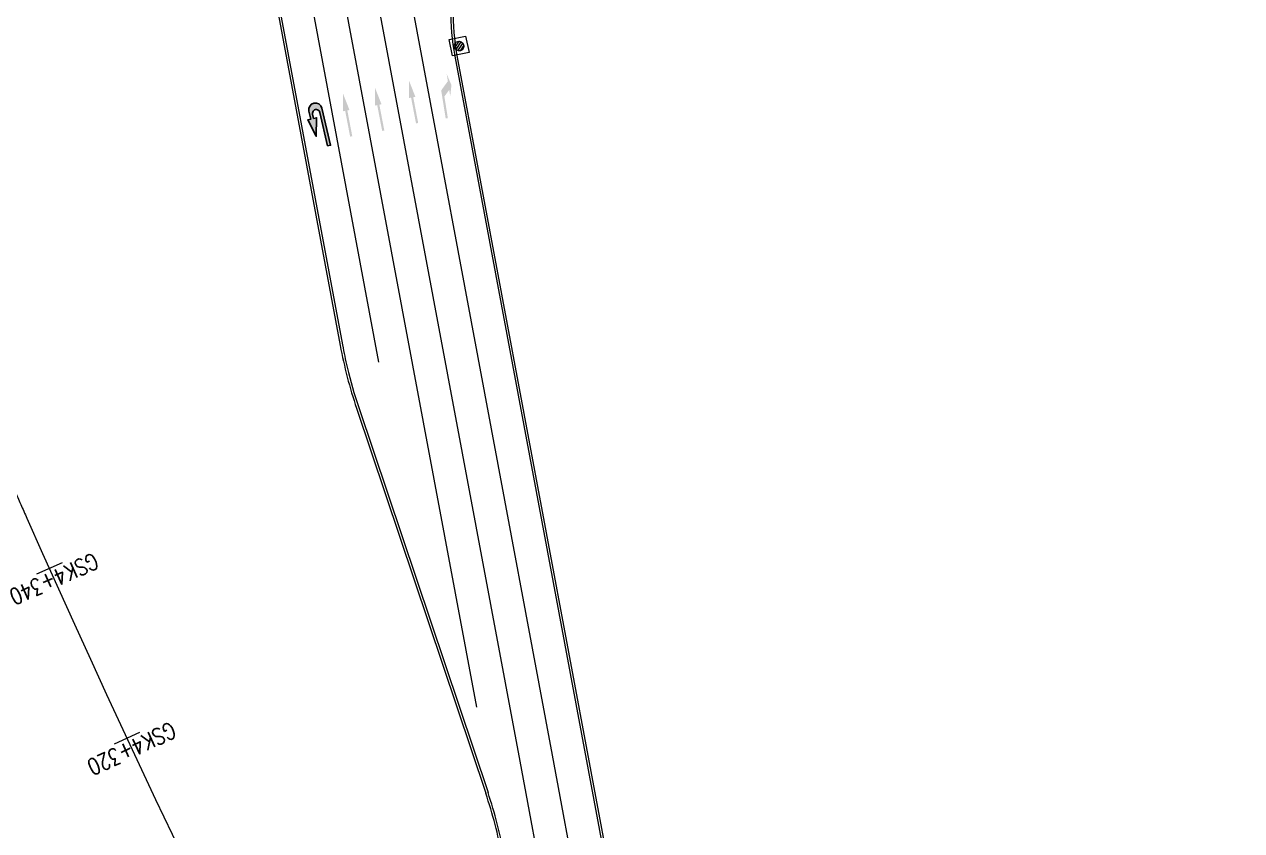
# Model space of a CAD drawing. Header units: millimetres. Extents: x 523446 to 528898, y 388189 to 392165.
# Drawn here: x 523949.3 to 524079.7, y 391115.4 to 391201.8 of the extents above; entities that cross this region are included whole.
import ezdxf
from ezdxf.enums import TextEntityAlignment as Align

# ---------------------------------------------------------------- set-up
doc = ezdxf.new("R2010")
doc.units = ezdxf.units.MM
doc.linetypes.add('ACAD_ISO04W100', pattern=[30, 24, -3, 0, -3])
doc.linetypes.add('白色虚线3米', pattern=[6, 3, -3])
for name, color, linetype, lineweight in [('0-现状交通设施2018', 7, 'Continuous', 0), ('0-现状信号灯', 7, 'Continuous', 40), ('000-scy-车道标线(实)', 7, 'Continuous', 40)]:
    doc.layers.add(name, color=color, linetype=linetype, lineweight=lineweight)
for name, color, linetype in [('000-scy-箭头', 7, 'Continuous'), ('000-scy-道路标线', 122, '白色虚线3米'), ('GSS-标注路线桩号', 7, 'Continuous'), ('MEDS道路平面中线-GSS', 7, 'Continuous'), ('侧分带与渠化岛', 3, 'Continuous'), ('车行道边线', 5, 'ACAD_ISO04W100')]:
    doc.layers.add(name, color=color, linetype=linetype)
doc.styles.add('MEDS', font='TXT_S.SHX', dxfattribs={"width": 0.75, "bigfont": 'hztxt.shx'})

# ---------------------------------------------------------------- blocks, each defined once
blk = doc.blocks.new('导（掉头）')
h = blk.add_hatch(color=4)
edge = h.paths.add_edge_path()
edge.add_line((50.00000000000045, -600.0000000000036), (50.00000000000045, -140.0000000000036))
edge.add_arc((4.547473508864641e-13, -140.0000000000036), 50, 0, 180)
edge.add_line((-49.99999999999955, -140.0000000000036), (-49.99999999999955, -200.0000000000036))
edge.add_line((-49.99999999999955, -200.0000000000036), (-9.999999999999545, -200.0000000000036))
edge.add_line((-9.999999999999545, -200.0000000000036), (-69.99999999999955, -440.0000000000036))
edge.add_line((-69.99999999999955, -440.0000000000036), (-129.9999999999995, -200.0000000000036))
edge.add_line((-129.9999999999995, -200.0000000000036), (-89.99999999999955, -200.0000000000036))
edge.add_line((-89.99999999999955, -200.0000000000036), (-89.99999999999955, -90.00000000000364))
edge.add_arc((4.547473508864641e-13, -90.00000000000365), 90, 0, 180, ccw=False)
edge.add_line((90.00000000000045, -90.00000000000364), (90.00000000000045, -600.0000000000036))
edge.add_line((90.00000000000045, -600.0000000000036), (50.00000000000045, -600.0000000000036))
at = {"color": 4}
blk.add_lwpolyline([(50.00000000000045, -600.0000000000036), (50.00000000000045, -140.0000000000036, 0.9999999999999999), (-49.99999999999955, -140.0000000000036), (-49.99999999999955, -200.0000000000036), (-9.999999999999545, -200.0000000000036), (-69.99999999999955, -440.0000000000036), (-129.9999999999995, -200.0000000000036), (-89.99999999999955, -200.0000000000036), (-89.99999999999955, -90.00000000000364, -0.9999999999999999), (90.00000000000045, -90.00000000000364), (90.00000000000045, -600.0000000000036)], format="xyb", close=True, dxfattribs=at)
blk = doc.blocks.new('7')
at = {"layer": '0-现状信号灯', "linetype": 'Continuous', "lineweight": 0, "ltscale": 0.005}
for p, q in [((525414.8998679431, 388753.3593147711), (525416.6155864513, 388753.903658412)), ((525416.6155864513, 388753.903658412), (525417.1599300923, 388752.187939904)), ((525415.444211584, 388751.643596263), (525414.8998679431, 388753.3593147711)), ((525415.9374142907, 388753.2836228181), (525415.5550406991, 388752.5458674628)), ((525416.1805043139, 388753.2636822056), (525415.7114769937, 388752.3587362973)), ((525416.3737923226, 388753.1476530984), (525415.9177153029, 388752.2676936266)), ((525416.511550422, 388752.9244840396), (525416.1794835215, 388752.2837909074)), ((525417.1599300923, 388752.187939904), (525415.444211584, 388751.643596263))]:
    blk.add_line(p, q, dxfattribs=at)
blk.add_ellipse((525416.0179651701, 388752.7739053484), major_axis=(0.3648974809175849, 0.3648974809175849), ratio=0.9999999999947542, start_param=3.156470216024712, end_param=9.439655523204298, dxfattribs=at)

msp = doc.modelspace()

# ---------------------------------------------------------------- hatches: boundary and pattern name
at = {"layer": '000-scy-箭头', "linetype": 'ByBlock', "lineweight": 0}
for points in [[(523991.2008506417, 391194.0001415388), (523990.9706721894, 391193.9559881694), (523991.5005126263, 391191.1938467243), (523991.2703341735, 391191.149693354), (523990.7404937349, 391193.9118347994), (523990.5103152815, 391193.8676814291), (523990.5023560033, 391195.7753391133)], [(523995.0596872265, 391195.260012894), (523994.5529729263, 391196.4446634177), (523994.6768268489, 391195.6732933583), (523993.9645591007, 391194.6885469782), (523994.4475894048, 391191.6802037472), (523994.6790004217, 391191.7173599247), (523994.3074386501, 391194.0314701014), (523994.8254515571, 391194.7476492882), (523994.9369200892, 391194.0534162343)], [(523987.5725508409, 391193.2011912597), (523987.3423723885, 391193.1570378903), (523987.8722128255, 391190.3948964453), (523987.6420343727, 391190.3507430749), (523987.112193934, 391193.1128845203), (523986.8820154807, 391193.0687311501), (523986.8740562025, 391194.9763888342)], [(523984.1404889965, 391192.5886865564), (523983.9103105441, 391192.5445331871), (523984.4401509811, 391189.782391742), (523984.2099725283, 391189.7382383716), (523983.6801320896, 391192.500379817), (523983.4499536363, 391192.4562264468), (523983.4419943581, 391194.3638841309)]]:
    msp.add_hatch(color=4, dxfattribs=at).paths.add_polyline_path(points)

# ---------------------------------------------------------------- linework, layer by layer
at = {"layer": '000-scy-车道标线(实)', "color": 4, "linetype": 'ByBlock', "lineweight": 0, "flags": 128}
for points in [[(523970.3392345653, 391237.2721184656), (523983.3930393585, 391167.4137905863)], [(523995.4116461333, 391198.3688467292), (524012.129817603, 391108.9004103178)], [(523985.1323497322, 391160.7216787625), (523998.9807726674, 391119.4621344972)]]:
    msp.add_lwpolyline(points, dxfattribs=at)
for points in [[(523995.5677109293, 391208.4136181625, 0.1004691930022203), (523995.4116461333, 391198.3688467292, 0.1004691930022203)], [(523983.3930393585, 391167.4137905863, 0.01227095736175245), (523983.9002651883, 391165.0255061816, 0.01227095736175245)], [(523983.9002651883, 391165.0255061816, 0.02250744334636185), (523985.1323497322, 391160.7216787625)], [(524000.7375635472, 391112.7027652697, 0.03478800872695677), (523998.9807726674, 391119.4621344972, 0.03478800872695677)]]:
    msp.add_lwpolyline(points, format="xyb", dxfattribs=at)
at = {"layer": '000-scy-道路标线', "linetype": 'ByBlock', "lineweight": 0, "flags": 128}
for points in [[(523968.3163362363, 391304.9133502199), (523974.8061518937, 391280.3271866096, -0.02047224112265369), (523984.0980785252, 391239.859484847), (524005.8465494481, 391123.4710571341), (524008.6878836181, 391108.2654148078), (524011.504210032, 391093.3827063506)], [(523997.767178892, 391128.5989800171), (523977.2171889164, 391238.573655079, 0.02029397380731579), (523968.147306185, 391278.1389058605), (523961.6526033584, 391302.7376919437)], [(524008.0652428274, 391092.7319340666), (524005.2489164135, 391107.6146425238), (524002.4060993086, 391122.8281707983), (523980.6576390555, 391239.2165414148, 0.02049668614393538), (523971.3776400881, 391279.5959112975), (523964.9830395148, 391303.8250541054)], [(523987.2972749796, 391165.574697238), (523973.7796847042, 391237.9150048025, 0.009442890125851717), (523969.9859173872, 391256.2887788829)]]:
    msp.add_lwpolyline(points, format="xyb", dxfattribs=at)
at = {"layer": 'GSS-标注路线桩号', "color": 7, "linetype": 'ByBlock', "lineweight": 0}
for p, q in [((523953.3596576757, 391144.0706956357), (523950.6215474909, 391142.8448275287)), ((523961.6577952139, 391125.8980453423), (523958.9381458466, 391124.6317486477))]:
    msp.add_line(p, q, dxfattribs=at)
at = {"layer": 'MEDS道路平面中线-GSS', "color": 6, "linetype": 'ByBlock', "lineweight": 0}
msp.add_lwpolyline([(523948.272044906, 391151.839720552, 0.000297521), (523948.931467263, 391150.342106521, 0.00030303), (523949.592687931, 391148.845285605)], format="xyb", dxfattribs=at)
at = {"layer": 'MEDS道路平面中线-GSS', "color": 233, "linetype": 'ByBlock', "lineweight": 0}
msp.add_arc((525184.140184466, 391695.098412643), 1349.999999999868, 203.8680650392285, 215.104859637779, dxfattribs=at)
at = {"layer": '侧分带与渠化岛', "color": 3, "linetype": 'Continuous', "lineweight": 0}
for points in [[(523970.0934881268, 391237.2261980129), (523983.14729292, 391167.3678701337)], [(523984.8953435468, 391160.6421296073), (523998.7437664821, 391119.382585342)]]:
    msp.add_lwpolyline(points, dxfattribs=at)
for points in [[(523983.14729292, 391167.3678701337, 0.03478800873434741), (523984.8953435468, 391160.6421296073)], [(524000.4918171087, 391112.656844817, 0.03478800872689519), (523998.7437664821, 391119.382585342)]]:
    msp.add_lwpolyline(points, format="xyb", dxfattribs=at)
at = {"layer": '车行道边线', "color": 5, "linetype": 'Continuous', "lineweight": 0, "flags": 128}
msp.add_lwpolyline([(523995.8119121718, 391208.3600854326, 0.1004691930018765), (523995.6573925718, 391198.4147671818)], format="xyb", dxfattribs=at)
msp.add_lwpolyline([(523995.6573925718, 391198.4147671818), (524012.3755640415, 391108.9463307704)], dxfattribs=at)

# ---------------------------------------------------------------- block references
at = {"layer": '0-现状交通设施2018', "color": 6, "linetype": 'ByBlock', "lineweight": 0, "rotation": 353.9950113374861}
msp.add_blockref('7', (-39206.47036568116, 59546.25759533915), dxfattribs=at)
at = {"layer": '000-scy-箭头', "linetype": 'ByBlock', "lineweight": 0, "xscale": 0.008000000013691659, "yscale": 0.008000000013691659, "zscale": 0.008000000013691659, "rotation": 13.01924776228037}
msp.add_blockref('导（掉头）', (523980.3321057952, 391193.3278137064), dxfattribs=at)

# ---------------------------------------------------------------- texts
at = {"layer": 'GSS-标注路线桩号', "color": 7, "linetype": 'ByBlock', "lineweight": 0, "style": 'MEDS', "width": 0.8}
for s, rotation, p in [('GSK4+340', 204.1183444384957, (523952.4911653937, 391142.3396999234)), ('GSK4+320', 204.9671707938334, (523960.8150416805, 391124.1543735033))]:
    msp.add_text(s, height=1.75, rotation=rotation, dxfattribs=at).set_placement(p, align=Align.MIDDLE)

doc.saveas('drawing.dxf')
